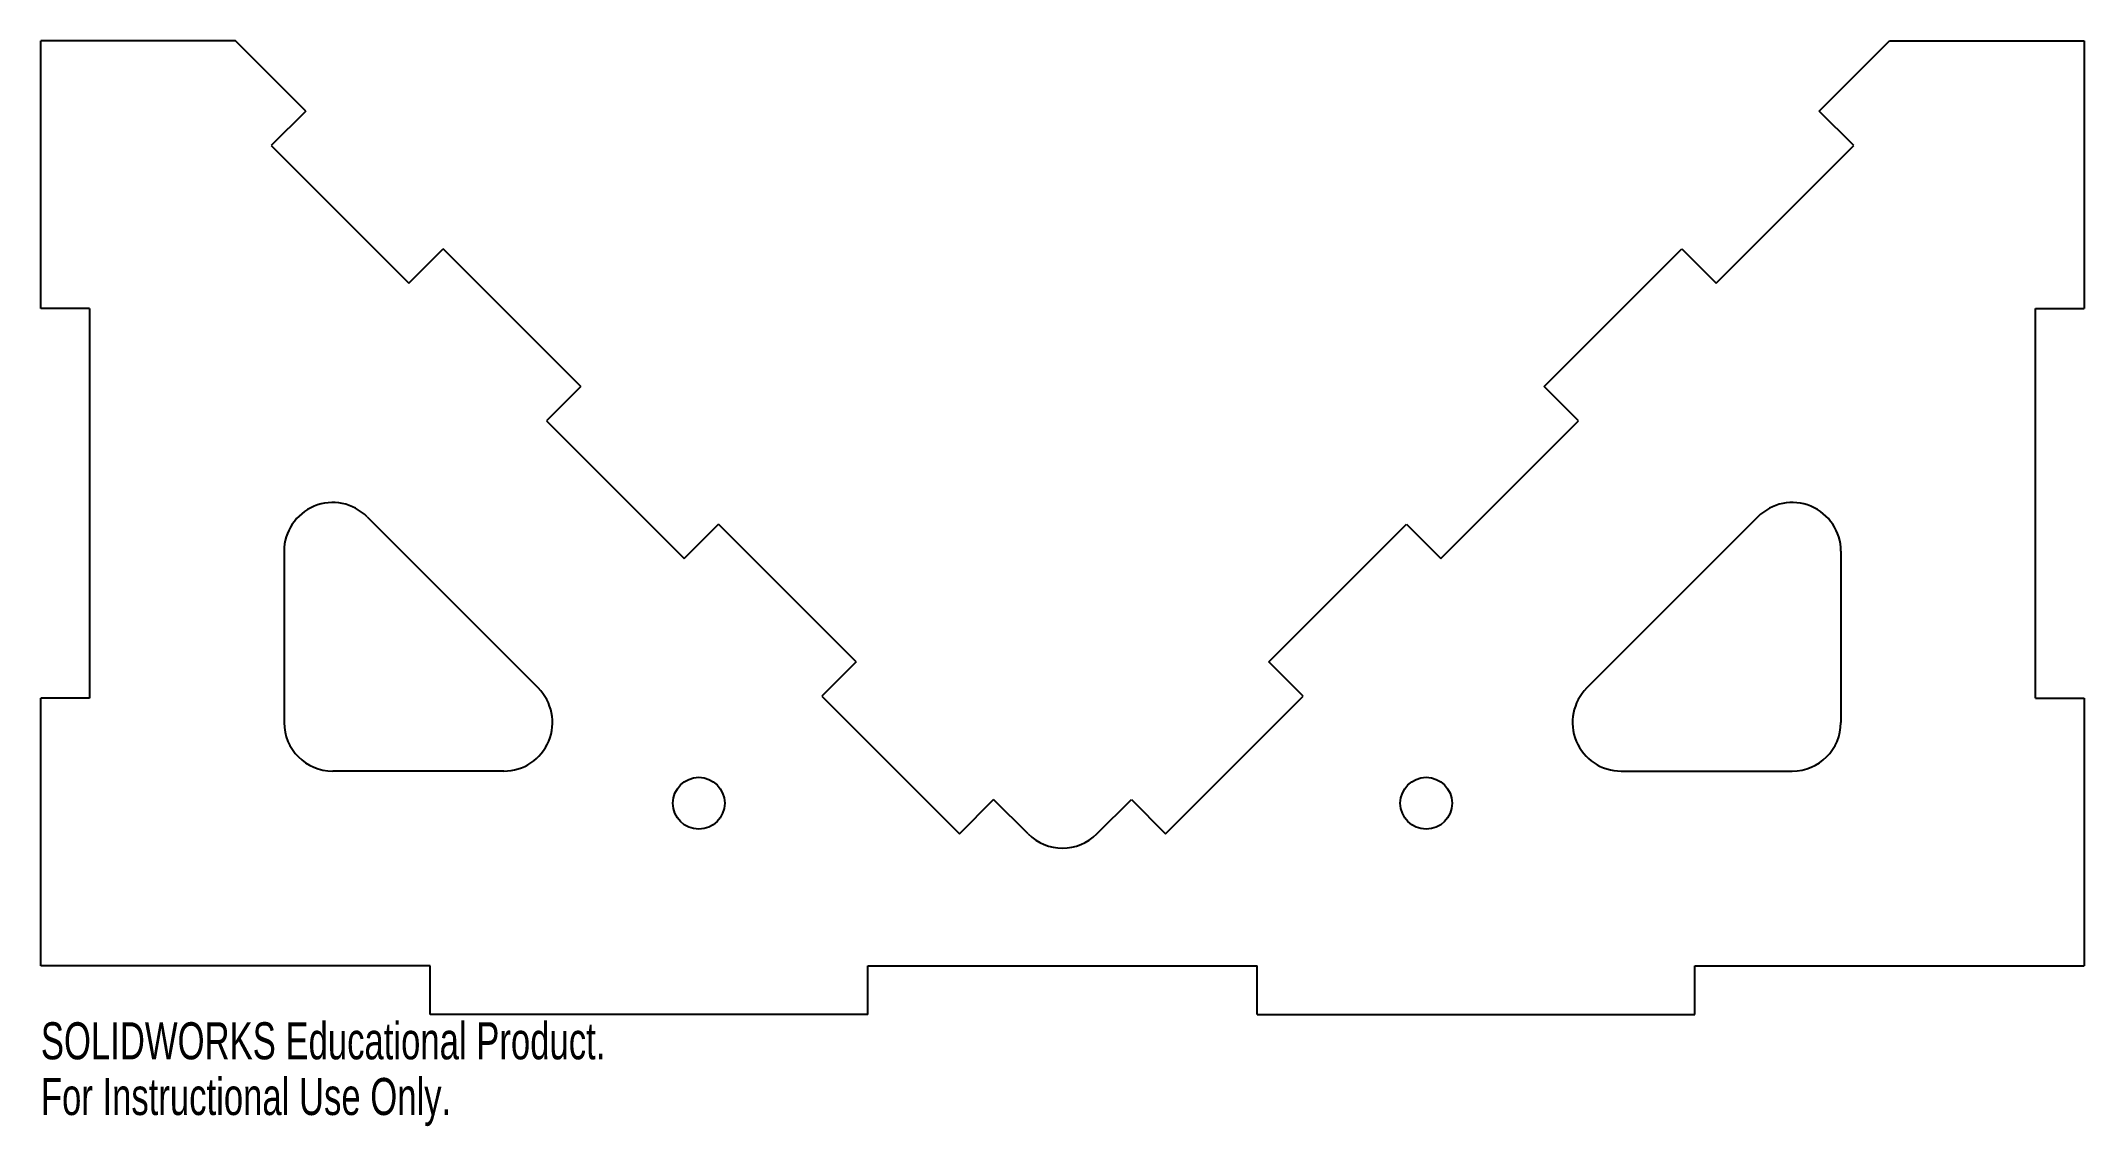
# Model space of a CAD drawing. Header units: inches. Extents: x -5.2 to 5.2, y -0.9 to 4.6.
import ezdxf

# ---------------------------------------------------------------- set-up
doc = ezdxf.new("R2010")
doc.units = ezdxf.units.IN
doc.header["$MEASUREMENT"] = 0
doc.styles.add('SLDTEXTSTYLE0', font='TXT', dxfattribs={"width": 0.7})

msp = doc.modelspace()

# ---------------------------------------------------------------- linework, layer by layer
at = {"color": 7, "linetype": 'Continuous', "lineweight": 25}
for p, q in [((-5.25, 3.25), (-5.25, 4.625)), ((-4.25, 4.625), (-5.25, 4.625)), ((-3.889, 4.264), (-4.25, 4.625)), ((3.889, 4.264), (4.25, 4.625)), ((4.25, 4.625), (5.25, 4.625)), ((5.25, 4.625), (5.25, 3.25)), ((-3.889, 4.264), (-4.066, 4.087)), ((4.066, 4.087), (3.889, 4.264)), ((-4.066, 4.087), (-3.359, 3.38)), ((3.359, 3.38), (4.066, 4.087)), ((-3.359, 3.38), (-3.182, 3.557)), ((-2.475, 2.85), (-3.182, 3.557)), ((2.475, 2.85), (3.182, 3.557)), ((3.182, 3.557), (3.359, 3.38)), ((-5, 3.25), (-5.25, 3.25)), ((-5, 3.25), (-5, 1.25)), ((5, 3.25), (5.25, 3.25)), ((5, 1.25), (5, 3.25)), ((-2.475, 2.85), (-2.652, 2.673)), ((2.652, 2.673), (2.475, 2.85)), ((-2.652, 2.673), (-1.945, 1.966)), ((1.945, 1.966), (2.652, 2.673)), ((-3.573, 2.18), (-2.695, 1.302)), ((-1.945, 1.966), (-1.768, 2.143)), ((-1.061, 1.436), (-1.768, 2.143)), ((1.061, 1.436), (1.768, 2.143)), ((1.768, 2.143), (1.945, 1.966)), ((3.573, 2.18), (2.695, 1.302)), ((-4, 2.004), (-4, 1.125)), ((4, 2.004), (4, 1.125)), ((-1.061, 1.436), (-1.237, 1.259)), ((1.237, 1.259), (1.061, 1.436)), ((-5.25, -0.125), (-5.25, 1.25)), ((-5, 1.25), (-5.25, 1.25)), ((-1.237, 1.259), (-0.53, 0.552)), ((0.53, 0.552), (1.237, 1.259)), ((5, 1.25), (5.25, 1.25)), ((5.25, 1.25), (5.25, -0.125)), ((-2.871, 0.875), (-3.75, 0.875)), ((2.871, 0.875), (3.75, 0.875)), ((-0.53, 0.552), (-0.354, 0.729)), ((-0.177, 0.552), (-0.354, 0.729)), ((0.177, 0.552), (0.354, 0.729)), ((0.354, 0.729), (0.53, 0.552)), ((-3.25, -0.125), (-5.25, -0.125)), ((-3.25, -0.375), (-3.25, -0.125)), ((-1, -0.125), (1, -0.125)), ((-1, -0.375), (-1, -0.125)), ((1, -0.375), (1, -0.125)), ((3.25, -0.125), (5.25, -0.125)), ((3.25, -0.375), (3.25, -0.125)), ((-1, -0.375), (-3.25, -0.375)), ((1, -0.375), (3.25, -0.375))]:
    msp.add_line(p, q, dxfattribs=at)
for centre in [(-1.869, 0.71), (1.869, 0.71)]:
    msp.add_circle(centre, 0.133, dxfattribs=at)
for centre, start, end in [((-3.75, 2.004), 45, 180), ((3.75, 2.004), 0, 135), ((-2.871, 1.125), 270, 45), ((2.871, 1.125), 135, 270), ((-3.75, 1.125), 180, 270), ((3.75, 1.125), 270, 0), ((0, 0.729), 225, 315)]:
    msp.add_arc(centre, 0.25, start, end, dxfattribs=at)

# ---------------------------------------------------------------- texts
at = {"color": 7, "linetype": 'Continuous', "char_height": 0.1903, "attachment_point": 1, "style": 'SLDTEXTSTYLE0'}
for s, insert in [('SOLIDWORKS Educational Product.', (-5.25, -0.415)), ('For Instructional Use Only.', (-5.25, -0.701))]:
    msp.add_mtext(s, dxfattribs=dict(at, insert=insert))

doc.saveas('drawing.dxf')
